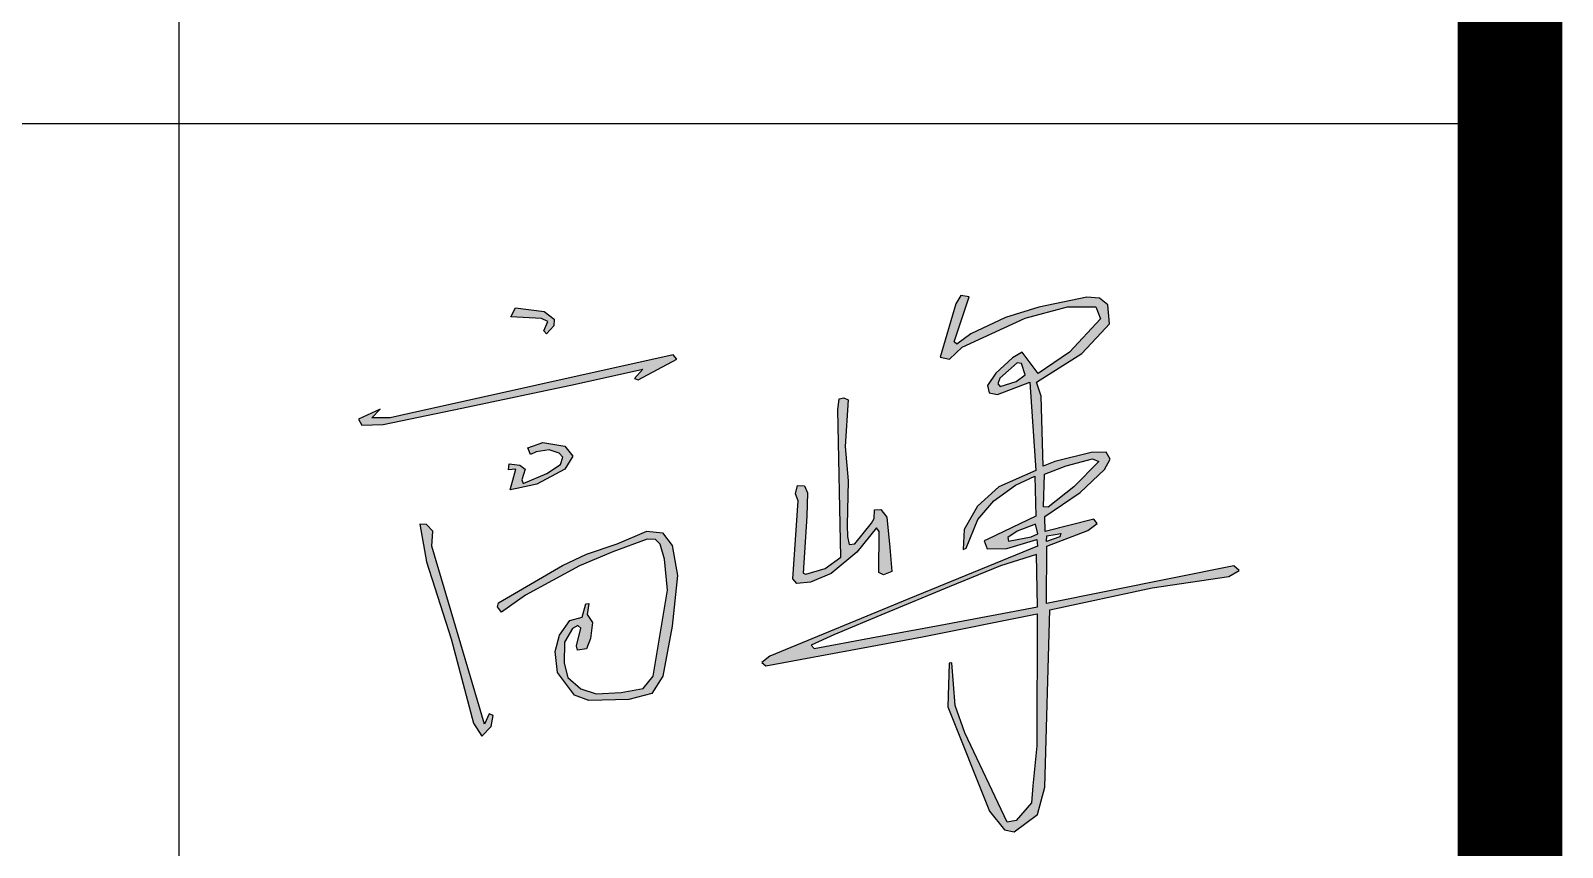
# Model space of a CAD drawing. Extents: x -21908402 to 2004492, y 83987 to 5079726.
# Drawn here: x 1896869 to 1899066, y 356881 to 358053 of the extents above; entities that cross this region are included whole.
import ezdxf

# ---------------------------------------------------------------- set-up
doc = ezdxf.new("R2010")
doc.units = 0
doc.header["$LTSCALE"] = 1000
doc.layers.get('0').update_dxf_attribs({"linetype": 'CONTINUOUS'})
doc.layers.add('PUB_TITLE', color=4, linetype='CONTINUOUS')

# ---------------------------------------------------------------- blocks, each defined once
blk = doc.blocks.new('TK')
h = blk.add_hatch(color=256)
h.paths.add_polyline_path([(1747692.9, 361731.8), (1747691.4, 361806.7), (1747639.6, 361790.6), (1747565.8, 361760.1), (1747473.5, 361721.9), (1747400.4, 361691.7), (1747368, 361676.6), (1747372.4, 361671.8), (1747454.1, 361687), (1747552.9, 361705.4)], flags=16)
h.paths.add_polyline_path([(1747705.5, 361825.4), (1747706.1, 361833.5), (1747718.2, 361835.4), (1747726, 361836.6), (1747724.5, 361832.2)], flags=16)
h.paths.add_polyline_path([(1747693.3, 361836.2), (1747689.7, 361850), (1747663.7, 361840.1), (1747650, 361830.9), (1747651, 361825.9), (1747683.7, 361832.1)], flags=16)
h.paths.add_polyline_path([(1747701.4, 361875.2), (1747702.8, 361921.8), (1747733.6, 361934), (1747771.7, 361944), (1747780.8, 361939.9), (1747744.7, 361903.8), (1747708.1, 361874.7)], flags=16)
h.paths.add_polyline_path([(1747662, 362054.7), (1747675.1, 362064.6), (1747669.9, 362080.6), (1747663.5, 362081.8), (1747638.5, 362059.7), (1747635.6, 362051.5), (1747639.1, 362047.6)], flags=16)
h.paths.add_polyline_path([(1747573, 362111.8), (1747594.8, 362176.2), (1747582.5, 362178), (1747575.7, 362166.2), (1747553, 362089.6), (1747566.6, 362086.9), (1747584.8, 362104.1), (1747675.1, 362145.8), (1747735.9, 362161.7), (1747776.3, 362162.1), (1747783.1, 362144.9), (1747738.6, 362096.9), (1747693.6, 362066.3), (1747670.8, 362096.8), (1747656.6, 362088.8), (1747633.1, 362066.9), (1747621.1, 362049), (1747623.5, 362038.6), (1747635.4, 362036.2), (1747681.7, 362053.7), (1747690.2, 361927.2), (1747637.4, 361903.8), (1747606.6, 361876), (1747587.3, 361842.7), (1747585.9, 361813.7), (1747590.4, 361815.7), (1747607.2, 361856.7), (1747630.1, 361883.5), (1747660.9, 361906.1), (1747688.9, 361919.1), (1747690.2, 361861.7), (1747621.5, 361828.5), (1747616.4, 361826.1), (1747620.4, 361814.8), (1747648.9, 361815.4), (1747691.6, 361828.2), (1747692.5, 361818.7), (1747508.3, 361743.1), (1747308.9, 361661.1), (1747297.2, 361651.9), (1747303.1, 361646.8), (1747527.5, 361688.4), (1747692.1, 361721.8), (1747691.6, 361532.5), (1747686.2, 361474.8), (1747684, 361450.6), (1747662.2, 361425), (1747649, 361423), (1747588.3, 361550.7), (1747574.7, 361590.3), (1747570, 361651.4), (1747566.2, 361651), (1747564, 361588.1), (1747624, 361438.8), (1747645.4, 361411.6), (1747659, 361408.8), (1747692.7, 361433.7), (1747703.3, 361472.8), (1747710.3, 361727.2), (1747857.4, 361758.8), (1747967.3, 361775.2), (1747982, 361783.9), (1747974.5, 361790.5), (1747705.8, 361736.2), (1747706.2, 361818.6), (1747764.8, 361841.3), (1747778.5, 361851.2), (1747773.6, 361857.6), (1747703.6, 361839.8), (1747703.3, 361861), (1747754.1, 361895.6), (1747788.9, 361928.5), (1747796.7, 361943.6), (1747791, 361953.7), (1747769.7, 361952.9), (1747717.6, 361940.2), (1747701, 361933.2), (1747698.1, 362033.6), (1747691.4, 362053.8), (1747756.2, 362095.1), (1747784, 362124.7), (1747796.2, 362137.7), (1747793.8, 362164.6), (1747781.4, 362174.5), (1747763.5, 362175.8), (1747694.8, 362161.6), (1747646.9, 362146.7), (1747597.2, 362123.4), (1747577.2, 362108.4)])
h.paths.add_polyline_path([(1747415.1, 362031.3), (1747421.3, 362028.5), (1747416.9, 361961.7), (1747421, 361912.4), (1747419.6, 361848.8), (1747420.1, 361832.7), (1747422.6, 361821), (1747430.8, 361822), (1747454.4, 361851.5), (1747458.4, 361858.5), (1747458.7, 361870.8), (1747467.9, 361871.4), (1747476.5, 361860.2), (1747480.8, 361816.8), (1747483.7, 361782.2), (1747471.8, 361777.4), (1747465, 361780.9), (1747465.6, 361839.8), (1747461.7, 361844.9), (1747433.4, 361809.9), (1747396.6, 361779.6), (1747367.3, 361766.9), (1747347.6, 361765.1), (1747341.8, 361772), (1747349.4, 361883.7), (1747345.5, 361893.8), (1747348.4, 361905.6), (1747358.6, 361905.2), (1747362.7, 361895), (1747361.9, 361861.6), (1747356.4, 361780), (1747360.5, 361778.4), (1747388.3, 361786.7), (1747410.5, 361802.7), (1747406.2, 362014.1), (1747408.4, 362030.1)], flags=17)
h.paths.add_polyline_path([(1746918.2, 361731.8), (1746919.5, 361737.3), (1747011.3, 361790.7), (1747045.6, 361807.4), (1747089.5, 361822.2), (1747132.1, 361840.3), (1747154.8, 361837.9), (1747168.5, 361819.5), (1747176.1, 361776.5), (1747168.5, 361703.7), (1747155.4, 361632), (1747139.3, 361607.5), (1747106.6, 361598.7), (1747049.1, 361597.4), (1747028.6, 361604.9), (1747004.1, 361637.5), (1747000.9, 361667.4), (1747007.1, 361690.8), (1747021.9, 361711.8), (1747039.6, 361717), (1747044.9, 361735.9), (1747049.3, 361736.6), (1747046.9, 361720.5), (1747054.2, 361709), (1747051.5, 361686.1), (1747045.6, 361671.3), (1747033, 361669.7), (1747031.6, 361675.7), (1747037.4, 361701.1), (1747033.4, 361704.8), (1747025.9, 361700.6), (1747014.2, 361681), (1747013.7, 361650.6), (1747019, 361630.5), (1747037.4, 361614), (1747059.7, 361606.9), (1747095.3, 361608.7), (1747126.9, 361614.6), (1747141.2, 361632.3), (1747161.7, 361755.6), (1747157.7, 361800.2), (1747151.4, 361821.4), (1747144.6, 361828.2), (1747132.6, 361828.6), (1747083.6, 361810.3), (1747035.6, 361790.3), (1746958.4, 361748.2), (1746923.6, 361724)])
h.paths.add_polyline_path([(1746816.3, 361849.9), (1746806.7, 361850.1), (1746816.1, 361796.2), (1746851.6, 361685.6), (1746883.8, 361564.9), (1746895.5, 361546.2), (1746908.9, 361559.9), (1746912, 361575.7), (1746905.9, 361578), (1746899.2, 361563.3), (1746823.9, 361818.7), (1746825.2, 361840.3)])
h.paths.add_polyline_path([(1746965.2, 361950), (1746961.6, 361959.7), (1746982.9, 361967.5), (1747014.8, 361961.9), (1747026.1, 361947.9), (1747014.8, 361928.9), (1746974.5, 361907.6), (1746945.9, 361901.5), (1746936.3, 361899.4), (1746941.4, 361918.5), (1746944.2, 361928.9), (1746933.9, 361928), (1746934.8, 361936.7), (1746950.2, 361934.9), (1746957.9, 361928.9), (1746953.2, 361913.7), (1746954.8, 361908.3), (1746988.7, 361922.7), (1747008.4, 361936), (1747011.7, 361946.5), (1747006.3, 361952.2), (1746992, 361956.9), (1746973.7, 361953.8)])
h.paths.add_polyline_path([(1746737.6, 362002.6), (1746749.7, 362015.2), (1746718.7, 362000.8), (1746723.4, 361992), (1746754.3, 361993), (1746866.7, 362016.7), (1747030.2, 362051.2), (1747126.7, 362072.5), (1747114.5, 362058.9), (1747119.8, 362057.1), (1747175.2, 362086.7), (1747170.2, 362093.3), (1746778.9, 362006.1), (1746764.3, 362002.9)])
h.paths.add_polyline_path([(1746937, 362147.6), (1746944, 362160.6), (1746985.1, 362155.2), (1746999.2, 362144), (1746998.8, 362134.8), (1746988.3, 362123.1), (1746984.5, 362127.4), (1746990.5, 362141.1), (1746981.4, 362145.2)])
for p, q in [((1747573, 362111.8), (1747594.8, 362176.2)), ((1747582.5, 362178), (1747575.7, 362166.2)), ((1747594.8, 362176.2), (1747582.5, 362178)), ((1747763.5, 362175.8), (1747694.8, 362161.6)), ((1747781.4, 362174.5), (1747763.5, 362175.8)), ((1747793.8, 362164.6), (1747781.4, 362174.5)), ((1746937, 362147.6), (1746944, 362160.6)), ((1746981.4, 362145.2), (1746937, 362147.6)), ((1746944, 362160.6), (1746985.1, 362155.2)), ((1746985.1, 362155.2), (1746999.2, 362144)), ((1747575.7, 362166.2), (1747553, 362089.6)), ((1747694.8, 362161.6), (1747646.9, 362146.7)), ((1747675.1, 362145.8), (1747735.9, 362161.7)), ((1747735.9, 362161.7), (1747776.3, 362162.1)), ((1747776.3, 362162.1), (1747783.1, 362144.9)), ((1747796.2, 362137.7), (1747793.8, 362164.6)), ((1746990.5, 362141.1), (1746981.4, 362145.2)), ((1746984.5, 362127.4), (1746990.5, 362141.1)), ((1746988.3, 362123.1), (1746984.5, 362127.4)), ((1746998.8, 362134.8), (1746988.3, 362123.1)), ((1746999.2, 362144), (1746998.8, 362134.8)), ((1747584.8, 362104.1), (1747675.1, 362145.8)), ((1747646.9, 362146.7), (1747597.2, 362123.4)), ((1747783.1, 362144.9), (1747738.6, 362096.9)), ((1747784, 362124.7), (1747796.2, 362137.7)), ((1746988.3, 362123.1), (1746988.3, 362123.1)), ((1747566.6, 362086.9), (1747584.8, 362104.1)), ((1747577.2, 362108.4), (1747573, 362111.8)), ((1747597.2, 362123.4), (1747577.2, 362108.4)), ((1747756.2, 362095.1), (1747784, 362124.7)), ((1747170.2, 362093.3), (1746778.9, 362006.1)), ((1747119.8, 362057.1), (1747175.2, 362086.7)), ((1747175.2, 362086.7), (1747170.2, 362093.3)), ((1747553, 362089.6), (1747566.6, 362086.9)), ((1747656.6, 362088.8), (1747633.1, 362066.9)), ((1747663.5, 362081.8), (1747638.5, 362059.7)), ((1747670.8, 362096.8), (1747656.6, 362088.8)), ((1747669.9, 362080.6), (1747663.5, 362081.8)), ((1747693.6, 362066.3), (1747670.8, 362096.8)), ((1747691.4, 362053.8), (1747756.2, 362095.1)), ((1747738.6, 362096.9), (1747693.6, 362066.3)), ((1747030.2, 362051.2), (1747126.7, 362072.5)), ((1747126.7, 362072.5), (1747114.5, 362058.9)), ((1747126.7, 362072.5), (1747126.7, 362072.5)), ((1747633.1, 362066.9), (1747621.1, 362049)), ((1747638.5, 362059.7), (1747635.6, 362051.5)), ((1747662, 362054.7), (1747675.1, 362064.6)), ((1747675.1, 362064.6), (1747669.9, 362080.6)), ((1746866.7, 362016.7), (1747030.2, 362051.2)), ((1747114.5, 362058.9), (1747119.8, 362057.1)), ((1747621.1, 362049), (1747623.5, 362038.6)), ((1747623.5, 362038.6), (1747635.4, 362036.2)), ((1747635.4, 362036.2), (1747681.7, 362053.7)), ((1747635.6, 362051.5), (1747639.1, 362047.6)), ((1747639.1, 362047.6), (1747662, 362054.7)), ((1747681.7, 362053.7), (1747690.2, 361927.2)), ((1747698.1, 362033.6), (1747691.4, 362053.8)), ((1746754.3, 361993), (1746866.7, 362016.7)), ((1747406.2, 362014.1), (1747408.4, 362030.1)), ((1747408.4, 362030.1), (1747415.1, 362031.3)), ((1747415.1, 362031.3), (1747421.3, 362028.5)), ((1747421.3, 362028.5), (1747416.9, 361961.7)), ((1747701, 361933.2), (1747698.1, 362033.6)), ((1746749.7, 362015.2), (1746718.7, 362000.8)), ((1746718.7, 362000.8), (1746723.4, 361992)), ((1746737.6, 362002.6), (1746749.7, 362015.2)), ((1746764.3, 362002.9), (1746737.6, 362002.6)), ((1746778.9, 362006.1), (1746764.3, 362002.9)), ((1747410.5, 361802.7), (1747406.2, 362014.1)), ((1746723.4, 361992), (1746754.3, 361993)), ((1746961.6, 361959.7), (1746982.9, 361967.5)), ((1746965.2, 361950), (1746961.6, 361959.7)), ((1746973.7, 361953.8), (1746965.2, 361950)), ((1746992, 361956.9), (1746973.7, 361953.8)), ((1746982.9, 361967.5), (1747014.8, 361961.9)), ((1747006.3, 361952.2), (1746992, 361956.9)), ((1747011.7, 361946.5), (1747006.3, 361952.2)), ((1747014.8, 361961.9), (1747026.1, 361947.9)), ((1747416.9, 361961.7), (1747421, 361912.4)), ((1747769.7, 361952.9), (1747717.6, 361940.2)), ((1747791, 361953.7), (1747769.7, 361952.9)), ((1747796.7, 361943.6), (1747791, 361953.7)), ((1746933.9, 361928), (1746934.8, 361936.7)), ((1746944.2, 361928.9), (1746933.9, 361928)), ((1746934.8, 361936.7), (1746950.2, 361934.9)), ((1746941.4, 361918.5), (1746944.2, 361928.9)), ((1746950.2, 361934.9), (1746957.9, 361928.9)), ((1746957.9, 361928.9), (1746953.2, 361913.7)), ((1747014.8, 361928.9), (1746974.5, 361907.6)), ((1746988.7, 361922.7), (1747008.4, 361936)), ((1747008.4, 361936), (1747011.7, 361946.5)), ((1747026.1, 361947.9), (1747014.8, 361928.9)), ((1747717.6, 361940.2), (1747701, 361933.2)), ((1747702.8, 361921.8), (1747733.6, 361934)), ((1747733.6, 361934), (1747771.7, 361944)), ((1747780.8, 361939.9), (1747744.7, 361903.8)), ((1747754.1, 361895.6), (1747788.9, 361928.5)), ((1747771.7, 361944), (1747780.8, 361939.9)), ((1747788.9, 361928.5), (1747796.7, 361943.6)), ((1746936.3, 361899.4), (1746941.4, 361918.5)), ((1746974.5, 361907.6), (1746945.9, 361901.5)), ((1746953.2, 361913.7), (1746954.8, 361908.3)), ((1746954.8, 361908.3), (1746988.7, 361922.7)), ((1747421, 361912.4), (1747419.6, 361848.8)), ((1747630.1, 361883.5), (1747660.9, 361906.1)), ((1747690.2, 361927.2), (1747637.4, 361903.8)), ((1747660.9, 361906.1), (1747688.9, 361919.1)), ((1747688.9, 361919.1), (1747690.2, 361861.7)), ((1747701.4, 361875.2), (1747702.8, 361921.8)), ((1746945.9, 361901.5), (1746936.3, 361899.4)), ((1747341.8, 361772), (1747349.4, 361883.7)), ((1747345.5, 361893.8), (1747348.4, 361905.6)), ((1747349.4, 361883.7), (1747345.5, 361893.8)), ((1747348.4, 361905.6), (1747358.6, 361905.2)), ((1747358.6, 361905.2), (1747362.7, 361895)), ((1747362.7, 361895), (1747361.9, 361861.6)), ((1747637.4, 361903.8), (1747606.6, 361876)), ((1747703.3, 361861), (1747754.1, 361895.6)), ((1747744.7, 361903.8), (1747708.1, 361874.7)), ((1747458.4, 361858.5), (1747458.7, 361870.8)), ((1747458.7, 361870.8), (1747467.9, 361871.4)), ((1747467.9, 361871.4), (1747476.5, 361860.2)), ((1747606.6, 361876), (1747587.3, 361842.7)), ((1747607.2, 361856.7), (1747630.1, 361883.5)), ((1747708.1, 361874.7), (1747701.4, 361875.2)), ((1746806.7, 361850.1), (1746816.1, 361796.2)), ((1746816.3, 361849.9), (1746806.7, 361850.1)), ((1746825.2, 361840.3), (1746816.3, 361849.9)), ((1746823.9, 361818.7), (1746825.2, 361840.3)), ((1747089.5, 361822.2), (1747132.1, 361840.3)), ((1747132.1, 361840.3), (1747154.8, 361837.9)), ((1747361.9, 361861.6), (1747356.4, 361780)), ((1747419.6, 361848.8), (1747420.1, 361832.7)), ((1747430.8, 361822), (1747454.4, 361851.5)), ((1747461.7, 361844.9), (1747433.4, 361809.9)), ((1747454.4, 361851.5), (1747458.4, 361858.5)), ((1747465.6, 361839.8), (1747461.7, 361844.9)), ((1747476.5, 361860.2), (1747480.8, 361816.8)), ((1747587.3, 361842.7), (1747585.9, 361813.7)), ((1747590.4, 361815.7), (1747607.2, 361856.7)), ((1747690.2, 361861.7), (1747621.5, 361828.5)), ((1747663.7, 361840.1), (1747650, 361830.9)), ((1747689.7, 361850), (1747663.7, 361840.1)), ((1747693.3, 361836.2), (1747689.7, 361850)), ((1747703.6, 361839.8), (1747703.3, 361861)), ((1747773.6, 361857.6), (1747703.6, 361839.8)), ((1747706.2, 361818.6), (1747764.8, 361841.3)), ((1747764.8, 361841.3), (1747778.5, 361851.2)), ((1747778.5, 361851.2), (1747773.6, 361857.6)), ((1746899.2, 361563.3), (1746823.9, 361818.7)), ((1747045.6, 361807.4), (1747089.5, 361822.2)), ((1747132.6, 361828.6), (1747083.6, 361810.3)), ((1747144.6, 361828.2), (1747132.6, 361828.6)), ((1747151.4, 361821.4), (1747144.6, 361828.2)), ((1747157.7, 361800.2), (1747151.4, 361821.4)), ((1747154.8, 361837.9), (1747168.5, 361819.5)), ((1747168.5, 361819.5), (1747176.1, 361776.5)), ((1747420.1, 361832.7), (1747422.6, 361821)), ((1747422.6, 361821), (1747430.8, 361822)), ((1747465, 361780.9), (1747465.6, 361839.8)), ((1747692.5, 361818.7), (1747508.3, 361743.1)), ((1747621.5, 361828.5), (1747616.4, 361826.1)), ((1747616.4, 361826.1), (1747620.4, 361814.8)), ((1747648.9, 361815.4), (1747691.6, 361828.2)), ((1747650, 361830.9), (1747651, 361825.9)), ((1747651, 361825.9), (1747683.7, 361832.1)), ((1747683.7, 361832.1), (1747693.3, 361836.2)), ((1747691.6, 361828.2), (1747692.5, 361818.7)), ((1747705.5, 361825.4), (1747706.1, 361833.5)), ((1747724.5, 361832.2), (1747705.5, 361825.4)), ((1747705.8, 361736.2), (1747706.2, 361818.6)), ((1747706.1, 361833.5), (1747718.2, 361835.4)), ((1747718.2, 361835.4), (1747726, 361836.6)), ((1747726, 361836.6), (1747724.5, 361832.2)), ((1746816.1, 361796.2), (1746851.6, 361685.6)), ((1747011.3, 361790.7), (1747045.6, 361807.4)), ((1747083.6, 361810.3), (1747035.6, 361790.3)), ((1747161.7, 361755.6), (1747157.7, 361800.2)), ((1747388.3, 361786.7), (1747410.5, 361802.7)), ((1747433.4, 361809.9), (1747396.6, 361779.6)), ((1747480.8, 361816.8), (1747483.7, 361782.2)), ((1747585.9, 361813.7), (1747590.4, 361815.7)), ((1747620.4, 361814.8), (1747648.9, 361815.4)), ((1747691.4, 361806.7), (1747639.6, 361790.6)), ((1747692.9, 361731.8), (1747691.4, 361806.7)), ((1746919.5, 361737.3), (1747011.3, 361790.7)), ((1747035.6, 361790.3), (1746958.4, 361748.2)), ((1747176.1, 361776.5), (1747168.5, 361703.7)), ((1747356.4, 361780), (1747360.5, 361778.4)), ((1747360.5, 361778.4), (1747388.3, 361786.7)), ((1747396.6, 361779.6), (1747367.3, 361766.9)), ((1747471.8, 361777.4), (1747465, 361780.9)), ((1747483.7, 361782.2), (1747471.8, 361777.4)), ((1747639.6, 361790.6), (1747565.8, 361760.1)), ((1747974.5, 361790.5), (1747705.8, 361736.2)), ((1747857.4, 361758.8), (1747967.3, 361775.2)), ((1747967.3, 361775.2), (1747982, 361783.9)), ((1747982, 361783.9), (1747974.5, 361790.5)), ((1747141.2, 361632.3), (1747161.7, 361755.6)), ((1747347.6, 361765.1), (1747341.8, 361772)), ((1747367.3, 361766.9), (1747347.6, 361765.1)), ((1747565.8, 361760.1), (1747473.5, 361721.9)), ((1747710.3, 361727.2), (1747857.4, 361758.8)), ((1746918.2, 361731.8), (1746919.5, 361737.3)), ((1746923.6, 361724), (1746918.2, 361731.8)), ((1746958.4, 361748.2), (1746923.6, 361724)), ((1747039.6, 361717), (1747044.9, 361735.9)), ((1747044.9, 361735.9), (1747049.3, 361736.6)), ((1747049.3, 361736.6), (1747046.9, 361720.5)), ((1747508.3, 361743.1), (1747308.9, 361661.1)), ((1747552.9, 361705.4), (1747692.9, 361731.8)), ((1747007.1, 361690.8), (1747021.9, 361711.8)), ((1747021.9, 361711.8), (1747039.6, 361717)), ((1747046.9, 361720.5), (1747054.2, 361709)), ((1747054.2, 361709), (1747051.5, 361686.1)), ((1747473.5, 361721.9), (1747400.4, 361691.7)), ((1747527.5, 361688.4), (1747692.1, 361721.8)), ((1747692.1, 361721.8), (1747691.6, 361532.5)), ((1747703.3, 361472.8), (1747710.3, 361727.2)), ((1747000.9, 361667.4), (1747007.1, 361690.8)), ((1747025.9, 361700.6), (1747014.2, 361681)), ((1747033.4, 361704.8), (1747025.9, 361700.6)), ((1747031.6, 361675.7), (1747037.4, 361701.1)), ((1747037.4, 361701.1), (1747033.4, 361704.8)), ((1747051.5, 361686.1), (1747045.6, 361671.3)), ((1747168.5, 361703.7), (1747155.4, 361632)), ((1747303.1, 361646.8), (1747527.5, 361688.4)), ((1747400.4, 361691.7), (1747368, 361676.6)), ((1747372.4, 361671.8), (1747454.1, 361687)), ((1747454.1, 361687), (1747552.9, 361705.4)), ((1746851.6, 361685.6), (1746883.8, 361564.9)), ((1747004.1, 361637.5), (1747000.9, 361667.4)), ((1747014.2, 361681), (1747013.7, 361650.6)), ((1747033, 361669.7), (1747031.6, 361675.7)), ((1747045.6, 361671.3), (1747033, 361669.7)), ((1747368, 361676.6), (1747372.4, 361671.8)), ((1747013.7, 361650.6), (1747019, 361630.5)), ((1747308.9, 361661.1), (1747297.2, 361651.9)), ((1747297.2, 361651.9), (1747303.1, 361646.8)), ((1747566.2, 361651), (1747564, 361588.1)), ((1747570, 361651.4), (1747566.2, 361651)), ((1747574.7, 361590.3), (1747570, 361651.4)), ((1747028.6, 361604.9), (1747004.1, 361637.5)), ((1747019, 361630.5), (1747037.4, 361614)), ((1747126.9, 361614.6), (1747141.2, 361632.3)), ((1747155.4, 361632), (1747139.3, 361607.5)), ((1747049.1, 361597.4), (1747028.6, 361604.9)), ((1747037.4, 361614), (1747059.7, 361606.9)), ((1747106.6, 361598.7), (1747049.1, 361597.4)), ((1747059.7, 361606.9), (1747095.3, 361608.7)), ((1747095.3, 361608.7), (1747126.9, 361614.6)), ((1747139.3, 361607.5), (1747106.6, 361598.7)), ((1746905.9, 361578), (1746899.2, 361563.3)), ((1746912, 361575.7), (1746905.9, 361578)), ((1747564, 361588.1), (1747624, 361438.8)), ((1747588.3, 361550.7), (1747574.7, 361590.3)), ((1746883.8, 361564.9), (1746895.5, 361546.2)), ((1746895.5, 361546.2), (1746908.9, 361559.9)), ((1746908.9, 361559.9), (1746912, 361575.7)), ((1747649, 361423), (1747588.3, 361550.7)), ((1747691.6, 361532.5), (1747686.2, 361474.8)), ((1747686.2, 361474.8), (1747684, 361450.6)), ((1747692.7, 361433.7), (1747703.3, 361472.8)), ((1747684, 361450.6), (1747662.2, 361425)), ((1747624, 361438.8), (1747645.4, 361411.6)), ((1747662.2, 361425), (1747649, 361423)), ((1747659, 361408.8), (1747692.7, 361433.7)), ((1747645.4, 361411.6), (1747659, 361408.8))]:
    blk.add_line(p, q)
at = {"layer": 'PUB_TITLE', "color": 4}
for p, q in [((1746461.4, 359243.1), (1746461.4, 366667.7)), ((1742537.1, 362425.1), (1748370.6, 362425.1))]:
    blk.add_line(p, q, dxfattribs=at)

msp = doc.modelspace()

# ---------------------------------------------------------------- linework, layer by layer
at = {"layer": 'PUB_TITLE', "const_width": 150}
msp.add_lwpolyline([(1815141.5, 337487.2), (1898991.5, 337487.2), (1898991.5, 397487.2), (1815141.5, 397487.2)], close=True, dxfattribs=at)

# ---------------------------------------------------------------- block references
msp.add_blockref('TK', (150620.9, -4505.5))

doc.saveas('drawing.dxf')
